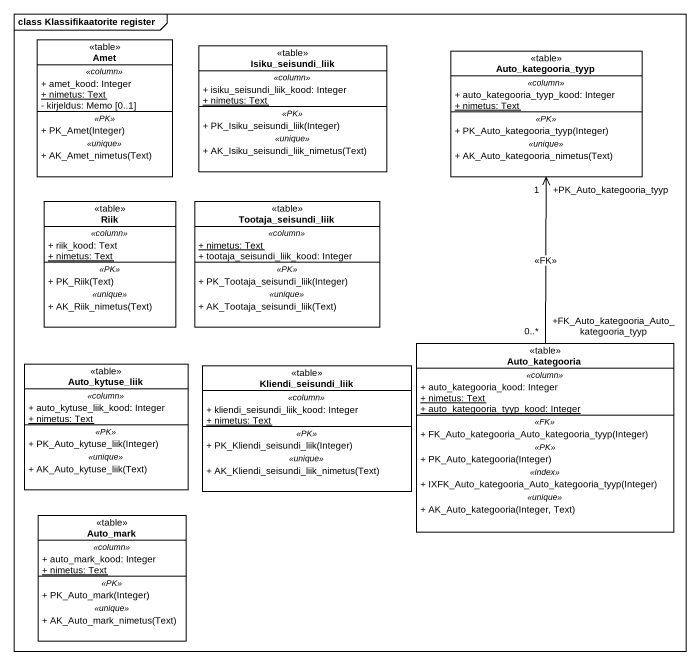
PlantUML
@startuml
mainframe class Klassifikaatorite register
hide circle
hide empty members
skinparam classAttributeIconSize 0
class Amet <<table>> #FFFFFF {
  .. <<column>> ..
  + amet_kood: Integer
  {static} + nimetus: Text
  - kirjeldus: Memo [0..1]
  .. <<PK>> ..
  + PK_Amet(Integer)
  .. <<unique>> ..
  + AK_Amet_nimetus(Text)
}
class Isiku_seisundi_liik <<table>> #FFFFFF {
  .. <<column>> ..
  + isiku_seisundi_liik_kood: Integer
  {static} + nimetus: Text
  .. <<PK>> ..
  + PK_Isiku_seisundi_liik(Integer)
  .. <<unique>> ..
  + AK_Isiku_seisundi_liik_nimetus(Text)
}
class Auto_kategooria_tyyp <<table>> #FFFFFF {
  .. <<column>> ..
  + auto_kategooria_tyyp_kood: Integer
  {static} + nimetus: Text
  .. <<PK>> ..
  + PK_Auto_kategooria_tyyp(Integer)
  .. <<unique>> ..
  + AK_Auto_kategooria_nimetus(Text)
}
class Riik <<table>> #FFFFFF {
  .. <<column>> ..
  + riik_kood: Text
  {static} + nimetus: Text
  .. <<PK>> ..
  + PK_Riik(Text)
  .. <<unique>> ..
  + AK_Riik_nimetus(Text)
}
class Tootaja_seisundi_liik <<table>> #FFFFFF {
  .. <<column>> ..
  {static} + nimetus: Text
  + tootaja_seisundi_liik_kood: Integer
  .. <<PK>> ..
  + PK_Tootaja_seisundi_liik(Integer)
  .. <<unique>> ..
  + AK_Tootaja_seisundi_liik(Text)
}
class Auto_kytuse_liik <<table>> #FFFFFF {
  .. <<column>> ..
  + auto_kytuse_liik_kood: Integer
  {static} + nimetus: Text
  .. <<PK>> ..
  + PK_Auto_kytuse_liik(Integer)
  .. <<unique>> ..
  + AK_Auto_kytuse_liik(Text)
}
class Kliendi_seisundi_liik <<table>> #FFFFFF {
  .. <<column>> ..
  + kliendi_seisundi_liik_kood: Integer
  {static} + nimetus: Text
  .. <<PK>> ..
  + PK_Kliendi_seisundi_liik(Integer)
  .. <<unique>> ..
  + AK_Kliendi_seisundi_liik_nimetus(Text)
}
class Auto_kategooria <<table>> #FFFFFF {
  .. <<column>> ..
  + auto_kategooria_kood: Integer
  {static} + nimetus: Text
  {static} + auto_kategooria_tyyp_kood: Integer
  .. <<FK>> ..
  + FK_Auto_kategooria_Auto_kategooria_tyyp(Integer)
  .. <<PK>> ..
  + PK_Auto_kategooria(Integer)
  .. <<index>> ..
  + IXFK_Auto_kategooria_Auto_kategooria_tyyp(Integer)
  .. <<unique>> ..
  + AK_Auto_kategooria(Integer, Text)
}
class Auto_mark <<table>> #FFFFFF {
  .. <<column>> ..
  + auto_mark_kood: Integer
  {static} + nimetus: Text
  .. <<PK>> ..
  + PK_Auto_mark(Integer)
  .. <<unique>> ..
  + AK_Auto_mark_nimetus(Text)
}
Auto_kategooria "+FK_Auto_kategooria_Auto_kategooria_tyyp\n0..*" -up-> "+PK_Auto_kategooria_tyyp\n1" Auto_kategooria_tyyp : <<FK>>
@enduml
